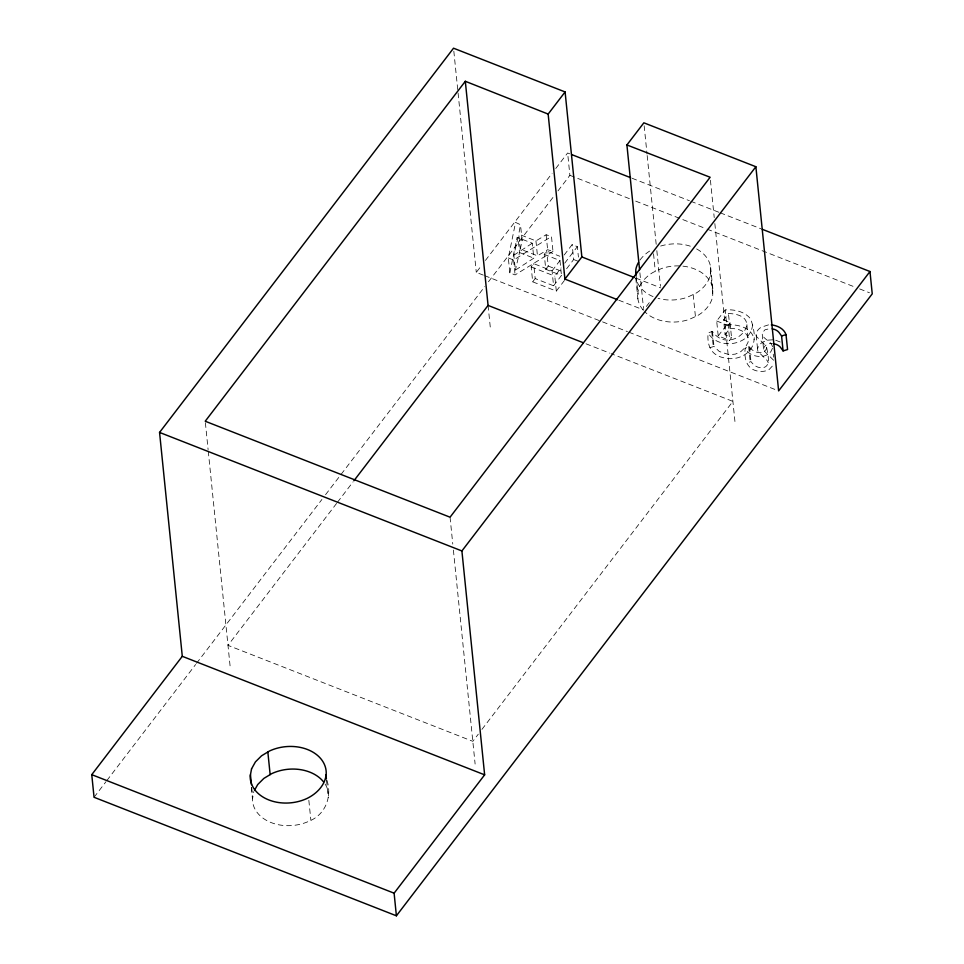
<?xml version="1.0" encoding="UTF-8"?>
<svg xmlns="http://www.w3.org/2000/svg" width="964" height="964" viewBox="0 0 964 964"><rect width="100%" height="100%" fill="white"/><g stroke="black" fill="none" stroke-linecap="round" stroke-linejoin="round"><path stroke-width="0.72" stroke-dasharray="4.82 3.62" d="M643.181 310.083A37.825 27.968 -5.8 0 1 637.879 298.84L638.06 291.514A37.825 27.968 -5.8 0 1 652.953 272.451L661.569 268.51A37.825 27.968 -5.8 0 1 712.866 289.116L712.685 296.442A37.825 27.968 -5.8 0 1 697.791 315.505L689.164 319.446A37.825 27.968 -5.8 0 1 645.024 312.023M696.647 248.941A37.825 27.968 -5.8 0 1 710.625 267.076L710.444 274.403A37.825 27.968 -5.8 0 1 695.55 293.466L686.934 297.406A37.825 27.968 -5.8 0 1 658.051 298.334M752.571 324.711C751.089 345.992 717.77 350.378 708.106 332.797L712.468 331.496C731.049 357.909 769.38 315.288 728.447 313.469L723.578 319.831L725.085 334.749L731.543 337.569L729.712 340.437L718.204 335.93L716.686 321L725.169 309.926C734.255 309.191 744.762 311.468 750.643 318.927C753.981 328.278 756.861 340.617 750.595 349.329C744.666 357.21 733.917 360.223 724.506 357.945C711.299 355.511 706.841 345.956 708.106 332.797M768.525 324.868L761.235 327.182A14.834 10.978 -5.8 0 0 756.595 332.146A9.351 6.917 -5.8 0 0 756.595 336.617L765.705 345.69L766.717 347.835C764.597 355.981 752.523 352.788 749.45 346.678L745.16 348.185C743.726 361.777 748.546 371.899 762.693 371.393A11.749 8.688 -5.8 0 0 769.284 369.381L773.465 364.886M766.717 347.835C767.862 354.511 772.056 368.911 760.331 367.658C756.306 367.32 753.233 364.693 750.968 361.596L746.678 363.115M773.622 360.247L764.464 351.282L763.524 349.089L762.15 332.99L765.03 329.772L769.959 328.603M763.524 349.089C763.91 344.992 768.886 343.027 772.538 343.485M746.931 324.639L748.16 342.015L745.413 347.305L740.834 351.631L735.327 354.125L729.218 354.692L719.325 351.523L713.987 346.425L709.625 347.727M326.953 780.322C332.315 796.505 325.398 814.688 309.227 821.111A38.126 28.197 -5.8 0 1 252.46 798.855L253.845 791.492M723.578 319.831L730.025 322.639L728.194 325.519L729.712 340.437M552.999 251.423L515.101 274.921L509.836 272.86L508.317 257.93L515.571 222.419L520.5 224.696L518.753 234.168L520.271 249.086L537.466 255.822L547.648 249.7L552.999 251.423L551.48 236.505L546.13 234.77L535.948 240.904L518.753 234.168M509.836 272.86L517.09 237.349L532.297 243.217L533.815 258.147L515.366 270.125L513.848 255.207L517.993 237.614L519.512 252.532L515.366 270.125M520.271 249.086L522.139 240.554L520.5 224.696M772.501 348.269L770.79 351.8L767.766 354.463A11.749 8.688 -5.8 0 1 761.174 356.475C755.005 356.74 747.847 354.137 745.16 348.185M483.289 275.114L476.288 272.366L481.771 265.208M485.422 260.437L552.107 173.291M555.758 168.507L567.627 152.987L570.423 154.083M94.05 797.276L105.956 781.732M106.871 780.527L195.632 664.509M196.548 663.316L321.916 499.46M325.567 494.677L340.208 475.541M341.123 474.336L484.796 286.561M488.459 281.777L554.336 195.656M557.999 190.872L569.893 175.328L567.627 152.987M336.581 503.413L227.986 645.35L472.818 741.328L478.289 734.17M337.496 502.22L353.017 481.94M564.434 280.452L556.312 291.08L532.694 281.825L531.176 266.895L533.67 263.642L552.071 270.86L553.577 285.778L535.189 278.572L533.67 263.642M553.577 285.778L561.47 275.463L545.757 269.305L544.238 254.376L546.721 251.122L559.831 256.255M532.694 281.825L535.189 278.572M545.757 269.305L548.239 266.052L546.721 251.122M552.071 270.86L559.964 260.545L544.238 254.376M564.217 254.978L572.146 244.603L577.364 246.651L578.424 257.099M556.312 291.08L554.794 276.15L561.108 267.896M564.723 263.172L577.364 246.651M566.615 268.751L573.664 259.521L572.146 244.603M646.35 306.468L650.808 300.648M718.204 335.93L726.687 324.856L725.169 309.926M725.085 334.749L729.965 328.387L728.447 313.469M481.94 729.399L732.893 401.386L611.188 353.68M513.848 255.207L532.297 243.217M508.317 257.93L513.583 260.003L551.48 236.505M726.687 324.856C737.111 323.988 752.342 327.435 754.089 339.641M772.839 339.798L767.416 340.184L762.753 342.099A14.834 10.978 -5.8 0 0 758.114 347.064A9.351 6.917 -5.8 0 0 758.114 351.547L767.224 360.608L768.224 362.765M729.965 328.387C737.219 328.375 747.582 330.989 748.45 339.557M775.731 340.256L780.876 342.256M632.023 178.232L689.405 200.729M690.802 201.283L718.807 212.249M720.204 212.803L760.789 228.709M569.893 175.328L630.082 198.921M635.686 201.115L705.672 228.552M707.07 229.107L854.044 286.718M859.647 288.911L869.444 292.755M635.746 278.066L660.617 287.826M573.664 259.521L578.882 261.569M716.686 321L728.194 325.519M519.512 252.532L533.815 258.147M548.239 266.052L563.964 272.21M618.804 300.214L643.675 309.962M531.176 266.895L554.794 276.15M484.687 275.668L627.468 331.628M628.865 332.182L775.839 389.793M586.004 343.799L609.79 353.125M521.09 238.915L522.139 240.554M772.501 346.739C771.333 340.894 763.596 339.653 762.006 334.159M773.261 354.198L773.562 357.186M756.162 335.231L757.68 350.149M749.45 346.678L750.968 361.596M748.654 346.546L750.173 361.476M730.025 322.639L731.543 337.569M710.432 180.244L714.228 217.599M714.842 223.576L735.207 424.1M710.625 267.076L712.866 289.116M710.504 271.86L712.745 293.9M712.468 331.496L713.987 346.425M711.721 331.387L713.24 346.305M693.188 294.55L695.43 316.59M644.157 125.79L647.025 154.035M647.169 155.517L656.231 244.711M656.833 250.652L660.461 286.332M653.532 253.737L655.315 271.366M639.891 272.8L643.518 308.48M636.204 276.427L637.999 294.056M635.794 278.271L637.879 298.84M559.964 260.545L561.47 275.463M546.13 234.77L547.648 249.7M535.948 240.904L537.466 255.822M513.583 260.003L515.101 274.921M488.073 305.419L490.375 328.122M453.827 51.188L457.924 91.544M458.081 93.038L476.288 272.366M450.055 517.198L452.779 544.094M453.393 550.07L475.119 764.042M326.519 780.418L328.242 797.385M308.842 800.337L310.854 820.123M251.737 787.455L252.749 797.349M251.315 787.552L252.46 798.855M205.38 422.726L208.103 449.622M208.26 451.116L230.3 668.064M653.062 296.599A37.825 27.968 -5.8 0 1 635.915 278.235M639.988 260.063A37.825 27.968 -5.8 0 1 650.712 250.411M660.653 246.049A37.825 27.968 -5.8 0 1 691.983 246.796M325.109 784.057A38.126 28.197 -5.8 0 1 328.531 795.878"/><path stroke-width="1.45" d="M635.674 275.608L635.818 269.474A37.825 27.968 -5.8 0 1 638.542 262.316M254.496 790.335L257.725 784.527L263.835 778.43L271.776 773.622A38.126 28.197 -5.8 0 1 323.603 781.937M762.199 229.263L869.974 271.511L872.239 293.851L396.397 915.8L94.05 797.276L91.761 774.658L182.292 656.315L159.554 432.426L453.526 48.2L565.097 91.942L581.858 256.942L564.916 279.09L617.418 299.671M564.916 279.09L548.154 114.077L465.311 81.289L205.224 421.232L450.055 517.198L710.131 177.256L626.913 144.962L643.856 122.814L755.872 166.724L778.635 390.89L869.974 271.511M548.154 114.077L565.097 91.942M353.921 480.747L488.073 305.419L465.311 81.289M396.397 915.8L394.107 893.182L484.639 774.839L461.901 550.95L755.872 166.724M771.321 324.88C777.333 325.507 783.913 328.567 786.034 334.629L781.575 335.966L779.671 333.339A12.171 9.001 -5.8 0 0 774.538 329.435L772.2 328.857M773.706 343.774L776.056 344.365A12.171 9.001 -5.8 0 1 781.189 348.257L783.093 350.896L787.552 349.546L786.034 334.629M571.833 154.638L630.613 177.677M581.858 256.942L634.36 277.524M488.073 305.419L583.208 342.702M159.554 432.426L461.901 550.95M182.292 656.315L484.639 774.839M91.761 774.658L394.107 893.182M781.575 335.966L783.093 350.896M626.913 144.962L639.59 269.836M635.758 272.029L636.059 274.957M325.953 774.767L326.386 779.008M267.847 751.992L270.149 774.61M250.447 774.731L251.459 784.624M251.544 768.874L250.17 776.237A38.126 28.197 -5.8 0 0 306.926 798.493C316.831 793.709 325.687 784.78 326.23 773.261A38.126 28.197 -5.8 0 0 269.474 751.004L261.545 755.812L255.424 761.897L251.544 768.874"/></g></svg>
